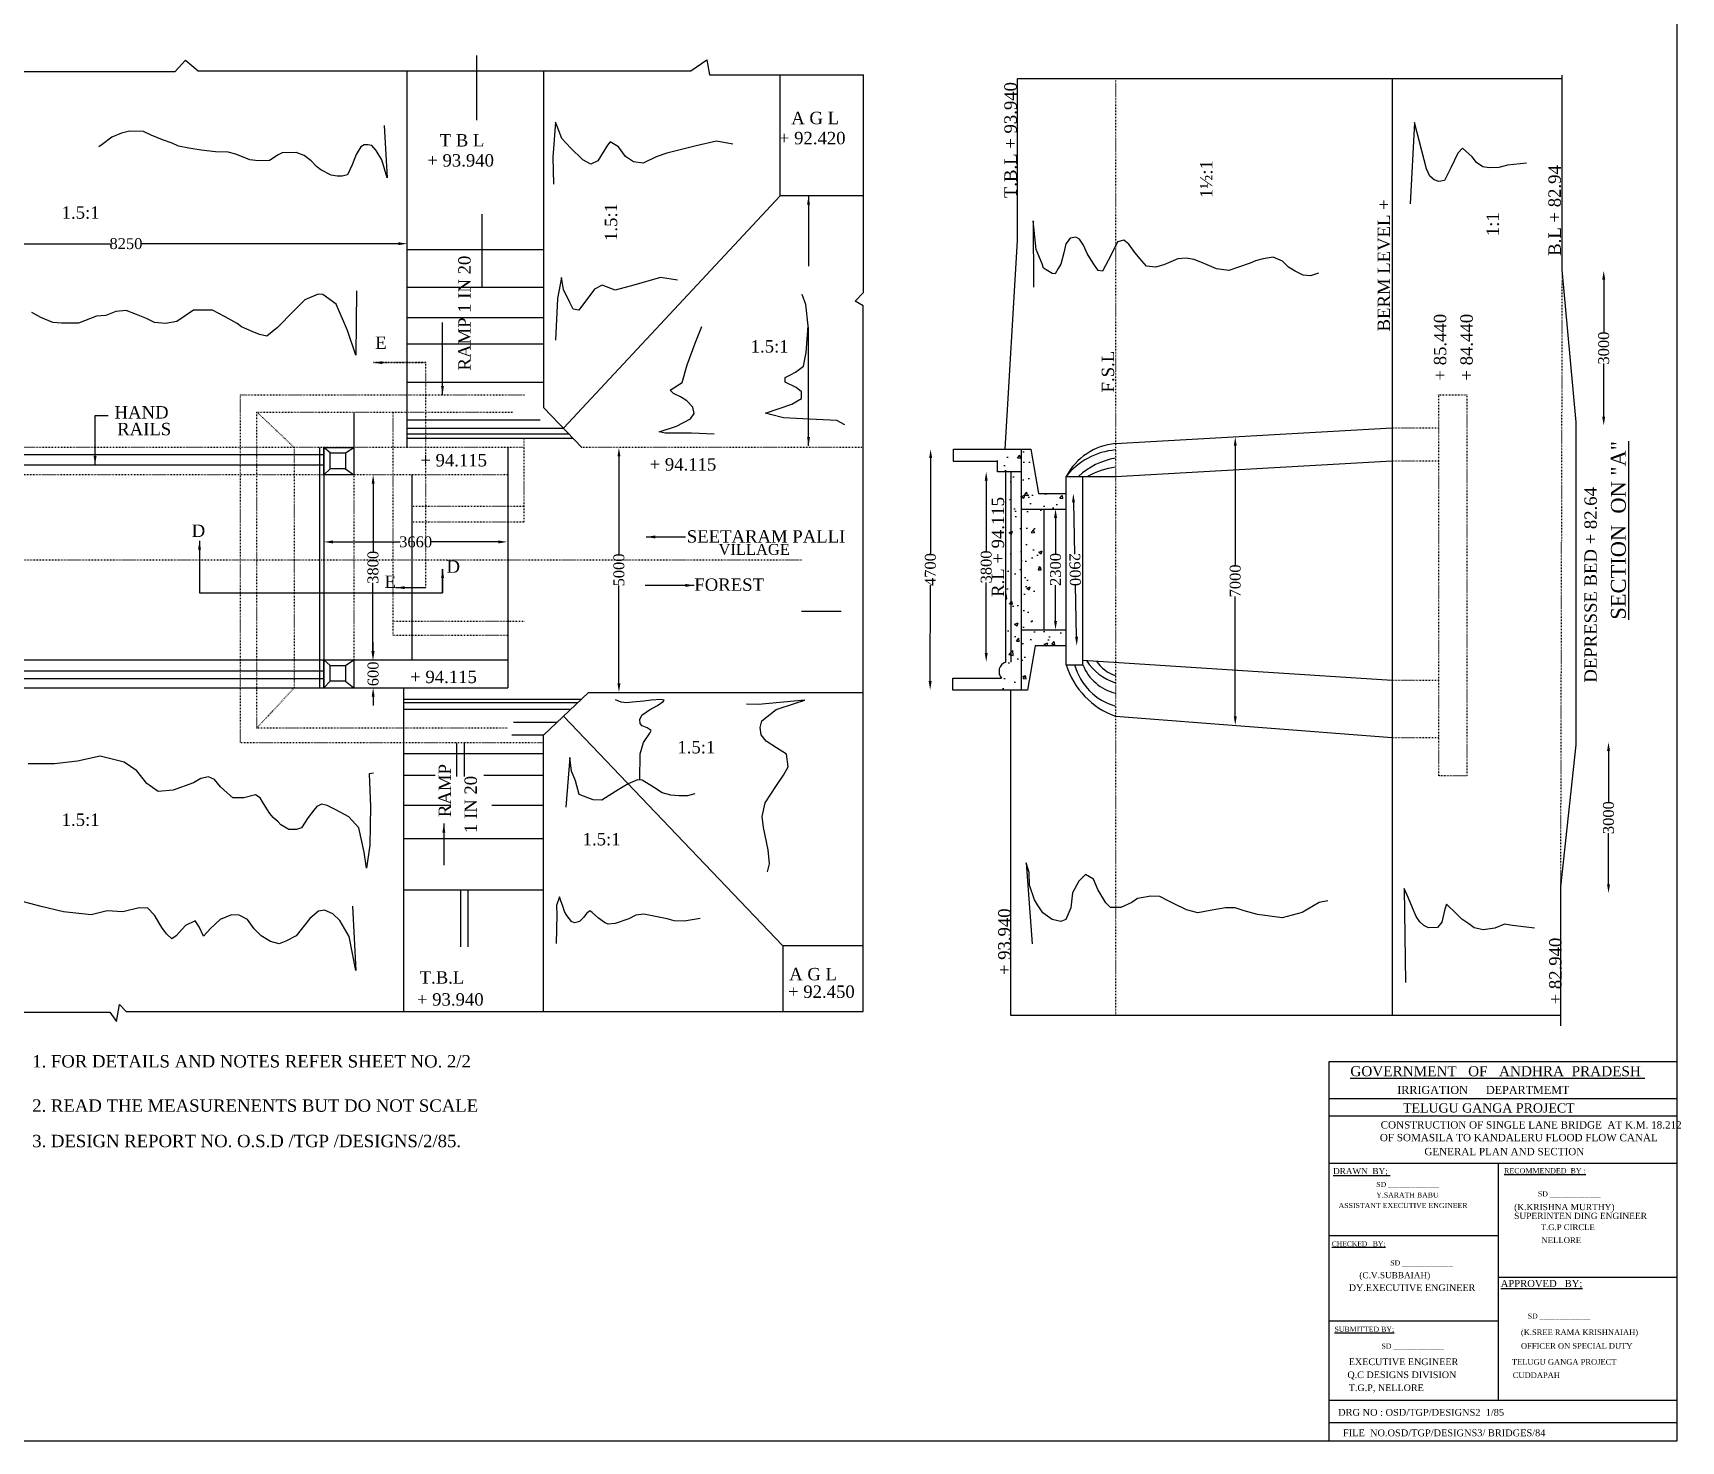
# Model space of a CAD drawing. Header units: millimetres. Extents: x -109570 to 149785, y -246061 to 46759.
# Drawn here: x 45427 to 78688, y 1088 to 29506 of the extents above; entities that cross this region are included whole.
import ezdxf

# ---------------------------------------------------------------- set-up
doc = ezdxf.new("R2010")
doc.units = ezdxf.units.MM
doc.header["$MEASUREMENT"] = 0
doc.header["$PDMODE"] = 33
doc.header["$PDSIZE"] = 500
doc.linetypes.add('ACAD_ISO03W100', pattern=[30, 12, -18])
for name, color, linetype in [('DIM', 5, 'Continuous'), ('DOT LINE', 3, 'ACAD_ISO03W100'), ('DWG. LINE', 1, 'Continuous'), ('HATCH', 2, 'Continuous'), ('TEXT', 7, 'Continuous'), ('TITLE', 7, 'Continuous')]:
    doc.layers.add(name, color=color, linetype=linetype)
doc.styles.get("Standard").update_dxf_attribs({"font": 'TIMES.TTF', "height": 220})
doc.dimstyles.get("Standard").update_dxf_attribs({"dimtxt": 220, "dimasz": 180, "dimexe": 0.18, "dimexo": 0.0625, "dimgap": 0.09, "dimtad": 0, "dimdec": 0, "dimzin": 0, "dimdsep": 46, "dimtxsty": 'Standard', "dimcen": 0.09, "dimse1": 1, "dimse2": 1, "dimclrd": 5, "dimclre": 5, "dimclrt": 4, "dimadec": 0, "dimazin": 0, "dimtfac": 1, "dimtdec": 0, "dimtofl": 0, "dimtmove": 0, "dimatfit": 3, "dimfxl": 1, "dimtolj": 1, "dimtzin": 0, "dimarcsym": 0})
pattern_1 = [(50, (0, 0), (717.26, -62.752), [75, -825]), (355, (0, 0), (-138.751, 752.192), [60, -660]), (100.4514, (59.8, -5.2), (578.5094, 689.4395), [63.74, -701.142]), (46.1842, (0, 200), (1067.241, -165.519), [112.5, -1237.5]), (96.6356, (88.9, 186.2), (934.663, 974.118), [95.61, -1051.713]), (351.1842, (0, 200), (934.662, 974.119), [90, -990]), (21, (100, 150), (596.907, -402.619), [75, -825]), (326, (100, 150), (243.315, 725.15), [60, -660]), (71.4514, (149.74, 116.45), (840.2226, 322.5305), [63.74, -701.142]), (37.5, (0, 0), (12.1599, 332.8939), [0, -652, 0, -670, 0, -662.5]), (7.5, (0, 0), (263.0695, 394.4117), [0, -382, 0, -637, 0, -252.5]), (327.5, (-223, 0), (533.8224, -22.5549), [0, -250, 0, -780, 0, -1035]), (317.5, (-323, 0), (583.1862, 100.105), [0, -325, 0, -518, 0, -735])]

# ---------------------------------------------------------------- blocks, each defined once
blk = doc.blocks.new('*D79')
at = {"layer": 'Defpoints', "color": 0}
for p in [(41626, 25215), (52979, 25253), (52979, 25137)]:
    blk.add_point(p, dxfattribs=at)
at = {"layer": 'DIM', "color": 5, "lineweight": -2}
for p, q in [((41806, 25253), (46993, 25253)), ((52799, 25253), (47612, 25253))]:
    blk.add_line(p, q, dxfattribs=at)
at = {"layer": 'DIM', "color": 5}
for points in [[(41806, 25283), (41806, 25223), (41626, 25253)], [(52799, 25283), (52799, 25223), (52979, 25253)]]:
    blk.add_solid(points, dxfattribs=at)
at = {"layer": 'DIM', "color": 4, "insert": (47303, 25253), "char_height": 220, "attachment_point": 5}
blk.add_mtext('\\A1;8250', dxfattribs=at)
blk = doc.blocks.new('*D83')
at = {"layer": 'Defpoints', "color": 0}
for p in [(52270, 16851), (52292, 16851), (52275, 16291)]:
    blk.add_point(p, dxfattribs=at)
at = {"layer": 'DIM', "color": 5, "lineweight": -2}
for p, q in [((52292, 17031), (52292, 17211)), ((52292, 16111), (52292, 15931))]:
    blk.add_line(p, q, dxfattribs=at)
at = {"layer": 'DIM', "color": 5}
for points in [[(52262, 17031), (52322, 17031), (52292, 16851)], [(52262, 16111), (52322, 16111), (52292, 16291)]]:
    blk.add_solid(points, dxfattribs=at)
at = {"layer": 'DIM', "color": 4, "insert": (52292, 16571), "char_height": 220, "attachment_point": 5, "rotation": 90}
blk.add_mtext('\\A1;600', dxfattribs=at)
blk = doc.blocks.new('*D84')
at = {"layer": 'Defpoints', "color": 0}
for p in [(52292, 20590), (52298, 20590), (52292, 16851)]:
    blk.add_point(p, dxfattribs=at)
at = {"layer": 'DIM', "color": 5, "lineweight": -2}
for p, q in [((52292, 20410), (52290, 19033)), ((52287, 17031), (52289, 18408))]:
    blk.add_line(p, q, dxfattribs=at)
at = {"layer": 'DIM', "color": 5}
for points in [[(52262, 20410), (52322, 20410), (52292, 20590)], [(52257, 17031), (52317, 17031), (52287, 16851)]]:
    blk.add_solid(points, dxfattribs=at)
at = {"layer": 'DIM', "color": 4, "insert": (52290, 18721), "char_height": 220, "attachment_point": 5, "rotation": 89.9121}
blk.add_mtext('\\A1;3800', dxfattribs=at)
blk = doc.blocks.new('*D85')
at = {"layer": 'Defpoints', "color": 0}
for p in [(51300, 19234), (54999, 19234), (54999, 19234)]:
    blk.add_point(p, dxfattribs=at)
at = {"layer": 'DIM', "color": 5, "lineweight": -2}
for p, q in [((51480, 19234), (52837, 19234)), ((54819, 19234), (53462, 19234))]:
    blk.add_line(p, q, dxfattribs=at)
at = {"layer": 'DIM', "color": 5}
for points in [[(51480, 19264), (51480, 19204), (51300, 19234)], [(54819, 19264), (54819, 19204), (54999, 19234)]]:
    blk.add_solid(points, dxfattribs=at)
at = {"layer": 'DIM', "color": 4, "insert": (53150, 19234), "char_height": 220, "attachment_point": 5}
blk.add_mtext('\\A1;3660', dxfattribs=at)
blk = doc.blocks.new('*D86')
at = {"layer": 'Defpoints', "color": 0}
for p in [(57253, 21139), (57253, 21139), (57240, 16197)]:
    blk.add_point(p, dxfattribs=at)
at = {"layer": 'DIM', "color": 5, "lineweight": -2}
for p, q in [((57253, 20959), (57253, 18979)), ((57253, 16377), (57253, 18357))]:
    blk.add_line(p, q, dxfattribs=at)
at = {"layer": 'DIM', "color": 5}
for points in [[(57223, 20959), (57283, 20959), (57253, 21139)], [(57223, 16377), (57283, 16377), (57253, 16197)]]:
    blk.add_solid(points, dxfattribs=at)
at = {"layer": 'DIM', "color": 4, "insert": (57253, 18668), "char_height": 220, "attachment_point": 5, "rotation": 90}
blk.add_mtext('\\A1;5000', dxfattribs=at)
blk = doc.blocks.new('*D87')
at = {"layer": 'Defpoints', "color": 0}
for p in [(63543, 21106), (64003, 21105), (63993, 16245)]:
    blk.add_point(p, dxfattribs=at)
at = {"layer": 'DIM', "color": 5, "lineweight": -2}
for p, q in [((63543, 20926), (63539, 18992)), ((63534, 16426), (63538, 18359))]:
    blk.add_line(p, q, dxfattribs=at)
at = {"layer": 'DIM', "color": 5}
for points in [[(63513, 20926), (63573, 20926), (63543, 21106)], [(63504, 16426), (63564, 16426), (63533, 16246)]]:
    blk.add_solid(points, dxfattribs=at)
at = {"layer": 'DIM', "color": 4, "insert": (63538, 18676), "char_height": 220, "attachment_point": 5, "rotation": 89.8835}
blk.add_mtext('\\A1;4700', dxfattribs=at)
blk = doc.blocks.new('*D88')
at = {"layer": 'Defpoints', "color": 0}
for p in [(64894, 20649), (64665, 16809), (64779, 16809)]:
    blk.add_point(p, dxfattribs=at)
at = {"layer": 'DIM', "color": 5, "lineweight": -2}
for p, q in [((64665, 20469), (64665, 19042)), ((64665, 16989), (64665, 18417))]:
    blk.add_line(p, q, dxfattribs=at)
at = {"layer": 'DIM', "color": 5}
for points in [[(64635, 20469), (64695, 20469), (64665, 20649)], [(64635, 16989), (64695, 16989), (64665, 16809)]]:
    blk.add_solid(points, dxfattribs=at)
at = {"layer": 'DIM', "color": 4, "insert": (64665, 18729), "char_height": 220, "attachment_point": 5, "rotation": 90}
blk.add_mtext('\\A1;3800', dxfattribs=at)
blk = doc.blocks.new('*D89')
at = {"layer": 'Defpoints', "color": 0}
for p in [(66044, 19898), (66064, 17459), (66064, 17459)]:
    blk.add_point(p, dxfattribs=at)
at = {"layer": 'DIM', "color": 5, "lineweight": -2}
for p, q in [((66064, 19718), (66064, 18994)), ((66064, 17639), (66064, 18363))]:
    blk.add_line(p, q, dxfattribs=at)
at = {"layer": 'DIM', "color": 5}
for points in [[(66034, 19718), (66094, 19718), (66064, 19898)], [(66034, 17639), (66094, 17639), (66064, 17459)]]:
    blk.add_solid(points, dxfattribs=at)
at = {"layer": 'DIM', "color": 4, "insert": (66064, 18678), "char_height": 220, "attachment_point": 5, "rotation": 90}
blk.add_mtext('\\A1;2300', dxfattribs=at)
blk = doc.blocks.new('*D90')
at = {"layer": 'Defpoints', "color": 0}
for p in [(66404, 20210), (66422, 20211), (66475, 17138)]:
    blk.add_point(p, dxfattribs=at)
at = {"layer": 'DIM', "color": 5, "lineweight": -2}
for p, q in [((66426, 20031), (66450, 18990)), ((66488, 17319), (66464, 18359))]:
    blk.add_line(p, q, dxfattribs=at)
at = {"layer": 'DIM', "color": 5}
for points in [[(66456, 20031), (66396, 20030), (66422, 20211)], [(66518, 17319), (66458, 17318), (66493, 17139)]]:
    blk.add_solid(points, dxfattribs=at)
at = {"layer": 'DIM', "color": 4, "insert": (66457, 18675), "char_height": 220, "attachment_point": 5, "rotation": 271.3242}
blk.add_mtext('\\A1;2900', dxfattribs=at)
blk = doc.blocks.new('*D91')
at = {"layer": 'Defpoints', "color": 0}
for p in [(69691, 21358), (69726, 21358), (69629, 15535)]:
    blk.add_point(p, dxfattribs=at)
at = {"layer": 'DIM', "color": 5, "lineweight": -2}
for p, q in [((69691, 21178), (69691, 18760)), ((69691, 15715), (69691, 18134))]:
    blk.add_line(p, q, dxfattribs=at)
at = {"layer": 'DIM', "color": 5}
for points in [[(69661, 21178), (69721, 21178), (69691, 21358)], [(69661, 15715), (69721, 15715), (69691, 15535)]]:
    blk.add_solid(points, dxfattribs=at)
at = {"layer": 'DIM', "color": 4, "insert": (69691, 18447), "char_height": 220, "attachment_point": 5, "rotation": 90}
blk.add_mtext('\\A1;7000', dxfattribs=at)
blk = doc.blocks.new('*D92')
at = {"layer": 'Defpoints', "color": 0}
for p in [(77224, 15193), (77236, 15193), (77236, 12144)]:
    blk.add_point(p, dxfattribs=at)
at = {"layer": 'DIM', "color": 5, "lineweight": -2}
for p, q in [((77224, 15013), (77224, 13981)), ((77224, 12324), (77224, 13356))]:
    blk.add_line(p, q, dxfattribs=at)
at = {"layer": 'DIM', "color": 5}
for points in [[(77194, 15013), (77254, 15013), (77224, 15193)], [(77194, 12324), (77254, 12324), (77224, 12144)]]:
    blk.add_solid(points, dxfattribs=at)
at = {"layer": 'DIM', "color": 4, "insert": (77224, 13669), "char_height": 220, "attachment_point": 5, "rotation": 90}
blk.add_mtext('\\A1;3000', dxfattribs=at)
blk = doc.blocks.new('*D93')
at = {"layer": 'Defpoints', "color": 0}
for p in [(77127, 24710), (77255, 24710), (77255, 21583)]:
    blk.add_point(p, dxfattribs=at)
at = {"layer": 'DIM', "color": 5, "lineweight": -2}
for p, q in [((77127, 24530), (77127, 23459)), ((77127, 21763), (77127, 22834))]:
    blk.add_line(p, q, dxfattribs=at)
at = {"layer": 'DIM', "color": 5}
for points in [[(77097, 24530), (77157, 24530), (77127, 24710)], [(77097, 21763), (77157, 21763), (77127, 21583)]]:
    blk.add_solid(points, dxfattribs=at)
at = {"layer": 'DIM', "color": 4, "insert": (77127, 23146), "char_height": 220, "attachment_point": 5, "rotation": 90}
blk.add_mtext('\\A1;3000', dxfattribs=at)

msp = doc.modelspace()

# ---------------------------------------------------------------- hatches: boundary and pattern name
at = {"layer": 'HATCH'}
h = msp.add_hatch(dxfattribs=at)
h.set_pattern_fill('AR-CONC', color=256, scale=100, style=0)
h.set_pattern_definition(pattern_1)
h.paths.add_polyline_path([(65371.9, 20649.1), (65057.6, 20649.1), (65057.6, 16809.4, 0.5379846), (64975.3, 16486.2), (64975.3, 16245.1), (65371.9, 16245.1)])
h.paths.add_polyline_path([(65371.9, 21104.6), (64893.5, 21104.6), (64893.5, 20649.1), (65371.9, 20649.1)])
h = msp.add_hatch(dxfattribs=at)
h.set_pattern_fill('AR-CONC', color=256, scale=100, style=0)
h.set_pattern_definition(pattern_1)
h.paths.add_polyline_path([(65371.9, 17458.8), (65371.9, 16245.1), (65496.4, 16245.1), (65650, 17138.1), (66279, 17138.1), (66279, 17458.8)])
h.paths.add_polyline_path([(65371.9, 17458.8), (65825.4, 17458.8), (65825.4, 19898), (65371.9, 19898)])
h.paths.add_polyline_path([(65718.9, 20210.1), (65565.2, 21104.6), (65371.9, 21104.6), (65371.9, 19898), (66279, 19898), (66279, 20210.1)])

# ---------------------------------------------------------------- linework, layer by layer
at = {"layer": 'DOT LINE'}
for points in [[(67272.8, 28586), (67272.8, 9682.3)], [(76260.8, 12270.6), (76292.4, 24680.9)], [(52746.8, 18310.9), (53355.6, 18310.9), (53355.6, 22852.4), (52299.8, 22852.4)], [(55731.2, 15176.2), (49614.3, 15176.2), (49614.3, 22204.3), (55357.8, 22204.3)], [(54995.5, 15478.2), (49946.3, 15478.2), (49946.3, 21854.8), (55110.6, 21854.8)], [(49946.3, 21854.8), (50701.5, 21139.1), (50701.5, 16290.6)], [(52690.1, 21854.8), (52690.1, 17351.1)], [(53071.3, 19641.2), (55338, 19641.2), (55338, 21327.6)], [(72856.1, 21534.3), (73798.3, 21534.3)], [(55338, 21139.1), (26306, 21139.1)], [(62182.5, 21139.1), (56504.8, 21139.1)], [(72856.1, 20873.8), (73798.3, 20873.8)], [(55011.4, 20589.8), (26306, 20589.8)], [(51904.3, 20589.8), (51904.3, 16851.4)], [(53071.3, 19958.6), (55338, 19958.6)], [(60946.2, 18866.7), (10375.6, 18866.7)], [(52690.1, 17636.8), (55359, 17636.8)], [(52690.1, 17351.1), (55011.4, 17351.1)], [(72856.1, 16446.3), (73798.3, 16446.3)], [(50701.5, 16290.6), (49946.3, 15478.2)], [(72856.1, 15289.8), (73798.3, 15289.8)]]:
    msp.add_lwpolyline(points, dxfattribs=at)
msp.add_lwpolyline([(74367.5, 14512.3), (73798.3, 14512.3), (73798.3, 22205.5), (74367.5, 22205.5)], close=True, dxfattribs=at)
at = {"layer": 'DWG. LINE'}
for p, q in [((51904.3, 21854.8), (51904.3, 20589.8)), ((51300.2, 21139.1), (51904.3, 21139.1)), ((51300.2, 20589.8), (51300.2, 21139.1)), ((64003.3, 20859.4), (64003.3, 21104.6)), ((64003.3, 21104.6), (65565.2, 21104.6)), ((65565.2, 21104.6), (65718.9, 20210.1)), ((64893.5, 20859.4), (64003.3, 20859.4)), ((64893.5, 20649.1), (64893.5, 20876.9)), ((51904.3, 20589.8), (51300.2, 20589.8)), ((65718.9, 20210.1), (66279, 20210.1)), ((51300.2, 16851.4), (51904.3, 16851.4)), ((51300.2, 16302.1), (51300.2, 16851.4))]:
    msp.add_line(p, q, dxfattribs=at)
for points in [[(32637.7, 28761.8), (40481.1, 28761.8), (40671, 28952.2), (40799.6, 28729.3), (48298.7, 28729.3), (48508.4, 28959), (48758.7, 28742.8), (58702.2, 28742.8), (59026.9, 28965.6), (59081, 28661.6), (62186.1, 28661.6)], [(54385.8, 27747), (54385.8, 29049.6)], [(32768.3, 9743.2), (46977.7, 9743.2), (47112.1, 9555.9), (47170.1, 9894.9), (47310.8, 9758.4), (62182.5, 9758.4), (62182.5, 23998.2), (62020.9, 24092.6), (62186.1, 24271.3), (62186.1, 28661.6)], [(52979.1, 21139.1), (52979.1, 28742.8)], [(56504.8, 21139.1), (55739.7, 21942.2), (55739.7, 28742.8)], [(62186.1, 26219.1), (60508.3, 26219.1), (60508.3, 28661.6)], [(76260.8, 9467.2), (76260.8, 12270.6), (76573.8, 15139.6), (76573.8, 21649.4), (76288.4, 24724.6), (76288.4, 28656.6)], [(65049.6, 21104.6), (65296.1, 25319.4), (65296.1, 28586), (76288.4, 28586)], [(72856.1, 28586), (72856.1, 9682.3)], [(60508.3, 26219.1), (56133.7, 21528.6)], [(54489.6, 24375), (54489.6, 25850.4)], [(52979.1, 25137.5), (55739.7, 25137.5)], [(52979.1, 24375), (55739.7, 24375)], [(52979.1, 23765), (55739.7, 23765)], [(52979.1, 23231.3), (55739.7, 23231.3)], [(52979.1, 22456.1), (55739.7, 22456.1)], [(52979.1, 21695.5), (55660.7, 21695.5)], [(52979.1, 21528.6), (56133.7, 21528.6)], [(52979.1, 21416), (56240.9, 21416)], [(52979.1, 21327.6), (56325.2, 21327.6)], [(67272.8, 21220.5), (72856.1, 21534.3)], [(33453.4, 20998.3), (51300.2, 20998.3)], [(51211.1, 21139.1), (51211.1, 16290.6)], [(51300.2, 21139.1), (51300.2, 16290.6)], [(51424.7, 21029.8), (51300.2, 21139.1)], [(51734.7, 21029.8), (51904.3, 21139.1)], [(55011.4, 21139.1), (55011.4, 16290.6)], [(65371.9, 21104.6), (65371.9, 16245.1)], [(33453.4, 20787.5), (51300.2, 20787.5)], [(51424.7, 20709.3), (51300.2, 20589.8)], [(51734.7, 20709.3), (51904.3, 20589.8)], [(65371.9, 20649.1), (64893.5, 20649.1)], [(65057.6, 16809.4), (65057.6, 20649.1)], [(65168.9, 16809.4), (65168.9, 20649.1)], [(67272.8, 20556.5), (72856.1, 20873.8)], [(53071.3, 20589.8), (53071.3, 16851.4)], [(66279, 16751.6), (66279, 20556.5), (67272.8, 20556.5)], [(66279, 16751.6), (66616.6, 16751.6), (66616.6, 20556.5)], [(65371.9, 19898), (66279, 19898)], [(65825.4, 19898), (65825.4, 17458.8)], [(48788.3, 19259), (48788.3, 18209.5), (53694, 18209.5), (53694, 18687.4)], [(60937.8, 17835.4), (61737.9, 17835.4)], [(65371.9, 17458.8), (66279, 17458.8)], [(66279, 17138.1), (65650, 17138.1), (65496.4, 16245.1), (63993.5, 16245.1)], [(33565.5, 16851.4), (55011.4, 16851.4)], [(51424.7, 16742.2), (51300.2, 16851.4)], [(51734.7, 16742.2), (51904.3, 16851.4)], [(51904.3, 16851.4), (51904.3, 16290.6)], [(66616.6, 16845.8), (72856.1, 16446.3)], [(33565.5, 16629.4), (51300.2, 16629.4)], [(33565.5, 16477.5), (51300.2, 16477.5)], [(51424.7, 16421.6), (51300.2, 16290.6)], [(51734.7, 16421.6), (51904.3, 16290.6)], [(63993.5, 16245.1), (63993.5, 16486.2), (64975.3, 16486.2)], [(33565.5, 16290.6), (55011.4, 16290.6)], [(52904.4, 16290.6), (52904.4, 9758.4)], [(52904.4, 16060.3), (56496.8, 16060.3)], [(52904.4, 15992), (56424.9, 15992)], [(55731.2, 9758.4), (55731.2, 15332.9), (56640.7, 16197.1), (62182.5, 16197.1)], [(65158.3, 16245.1), (65158.3, 9682.3)], [(52904.4, 15855.4), (56281.1, 15855.4)], [(60558.6, 11084.6), (56135, 15716.6)], [(67272.8, 15714.7), (72856.1, 15289.8)], [(55731.2, 15332.9), (55089.3, 15332.9)], [(56001.6, 15589.8), (55127, 15589.8)], [(53974.4, 15176.2), (53974.4, 14502)], [(54126.7, 15176.2), (54126.7, 14502)], [(52904.4, 14966.8), (55731.2, 14966.8)], [(52904.4, 14529.9), (53543.3, 14529.9)], [(54523.3, 14529.9), (55731.2, 14529.9)], [(52904.4, 13921.4), (53858.3, 13921.4)], [(54689.6, 13921.4), (55731.2, 13921.4)], [(52904.4, 13250.4), (55731.2, 13250.4)], [(52904.4, 12215.6), (55731.2, 12215.6)], [(54052.4, 12215.6), (54052.4, 11060.2)], [(54203.5, 12215.6), (54203.5, 11060.2)], [(62182.5, 11084.6), (60558.6, 11084.6), (60558.6, 9758.4)], [(65158.3, 9682.3), (76260.8, 9682.3)]]:
    msp.add_lwpolyline(points, dxfattribs=at)
for points in [[(51424.7, 21029.8), (51734.7, 21029.8), (51734.7, 20709.3), (51424.7, 20709.3)], [(51424.7, 16742.2), (51734.7, 16742.2), (51734.7, 16421.6), (51424.7, 16421.6)]]:
    msp.add_lwpolyline(points, close=True, dxfattribs=at)
for centre, radius, start, end in [((67395.5, 19961.2), 1265.2, 95.56082, 151.93329), ((67389.4, 19680.2), 1414.5, 94.72524, 141.72006), ((67504.8, 19512.9), 1429.3, 99.34174, 133.10054), ((67524.3, 19040.9), 1722.1, 98.39513, 118.34379), ((65123.2, 16620.6), 199.9, 109.1603, 222.27857), ((67831.4, 17244.7), 1628.8, 197.62395, 249.946), ((67602.6, 17071.7), 1198.3, 195.49215, 254.02826), ((67489.7, 17097), 938.9, 201.5869, 256.64962), ((67591.6, 17404.1), 1063.5, 211.95614, 252.56089), ((67494.1, 17226.5), 723.7, 213.37812, 252.19682)]:
    msp.add_arc(centre, radius, start, end, dxfattribs=at)
at = {"layer": 'HATCH'}
for points in [[(52514, 27635.3), (52578.5, 26583.3), (52466.7, 26948.3), (52354.9, 27137.2), (52264.6, 27231.7), (52187.3, 27248.8), (52109.9, 27248.8), (52041.1, 27205.9), (51950.8, 27051.3), (51869.1, 26845.2), (51774.6, 26643.4), (51667.1, 26613.3), (51568.2, 26613.3), (51443.5, 26639.1), (51237.2, 26742.2), (51146.9, 26810.9), (51043.7, 26926.8), (50897.6, 27034.2), (50790.1, 27072.8), (50738.5, 27094.3), (50454.8, 27085.7), (50377.4, 27047), (50199, 26935.4), (49975.4, 26922.5), (49803.5, 26948.3), (49524, 27059.9), (49365, 27102.9), (49111.3, 27107.2), (48823.3, 27141.5), (48569.6, 27184.4), (48363.3, 27223.1), (48238.6, 27283.2), (48040.9, 27351.9), (47815, 27446.4), (47655.9, 27515.1), (47372.2, 27523.7), (47213.1, 27480.7), (47015.4, 27403.4), (46821.9, 27253.1), (46753.1, 27210.2)], [(59551.5, 27264.4), (59218.8, 27319.1), (58810.2, 27230.8), (58216.3, 27083.5), (58001.5, 27003.6), (57744.6, 26877.4), (57546.6, 26902.6), (57386.6, 27016.2), (57243.4, 27205.5), (57074.9, 27310.7), (57018.7, 27238.9), (56825, 26923.3), (56686, 26856), (56521.7, 26944.4), (56277.4, 27188.4), (56100.5, 27373.5), (56012.1, 27604.9), (55974.2, 27705.8), (55919.4, 26999.1), (55932, 26452.1)], [(75572, 26875.3), (75186.3, 26840.3), (75007.1, 26789.7), (74816.2, 26785.8), (74687.6, 26801.4), (74562.9, 26894.8), (74473.3, 27003.7), (74274.6, 27178.8), (74185, 27077.7), (74040.8, 26781.9), (73916.1, 26528.9), (73799.3, 26509.5), (73705.8, 26540.6), (73620, 26614.6), (73553.8, 26766.3), (73311.3, 27701.3), (73217.8, 26055.1)], [(71373.4, 24658.9), (71211.8, 24602.2), (71063.3, 24619.6), (70901.8, 24698.1), (70766.4, 24781), (70644.1, 24898.8), (70456.4, 24981.6), (70251.1, 24946.7), (70102.7, 24907.5), (69989.1, 24859.5), (69757.7, 24781), (69559.2, 24715.1), (69314.6, 24745.6), (69078.8, 24846), (68860.5, 24933.2), (68703.3, 24959.4), (68533, 24946.3), (68249.2, 24828.5), (68078.9, 24780.5), (67899.8, 24798), (67803.8, 24907), (67664, 25072.8), (67546.1, 25242.9), (67445.7, 25321.4), (67314.6, 25293.4), (67177.3, 25012.2), (67009, 24700.1), (66923.2, 24710.3), (66820.2, 24857.8), (66703.5, 25053.3), (66631.3, 25221.4), (66545.5, 25344.8), (66473.4, 25382.6), (66356.7, 25365.4), (66274.2, 25248.8), (66229.6, 25070.5), (66171.2, 24840.7), (66116.3, 24751.5), (66057.9, 24645.2), (65996.1, 24652), (65824.4, 24761.8), (65797, 24847.5), (65673.3, 25139), (65611.5, 25711.8), (65618.4, 24374.2)], [(51957.6, 24304.7), (51940.9, 23001.9), (51777.3, 23504.3), (51547, 24031), (51274.2, 24230.8), (51183.3, 24236.8), (50910.6, 24121.8), (50692.4, 23897.8), (50365.1, 23558.8), (50146.9, 23389.3), (50001.5, 23419.6), (49850, 23480.1), (49637.8, 23577), (49546.9, 23643.5), (49304.5, 23776.7), (49047.9, 23909.5), (48666.1, 23909.5), (48332.8, 23685.5), (48102.5, 23643.1), (47878.2, 23661.3), (47720.6, 23740), (47514.6, 23824.8), (47308.5, 23903.5), (47102.4, 23885.3), (46896.4, 23806.6), (46708.5, 23788.4), (46348.1, 23649.2), (46002.7, 23649.2), (45826.9, 23661.3), (45584.5, 23764.2), (45402.7, 23861.1)], [(58436.1, 24518.2), (58088.8, 24573.8), (57550.8, 24416.7), (57178.4, 24317.5), (56913.5, 24416.7), (56756.3, 24334), (56441.8, 23912.4), (56325.9, 23929), (56259.7, 24069.5), (56135.5, 24325.8), (56094.1, 24573.8), (56094.6, 24571.1), (56011.4, 24143.9), (55970, 23308.9)], [(61814, 21599.5), (61647.1, 21685.1), (60961.2, 21716.7), (60573.1, 21739.2), (60311.4, 21806.8), (60207.6, 21829.4), (60740.1, 22014.1), (60934.1, 22126.8), (60938.6, 22262), (60830.3, 22347.7), (60604.7, 22455.8), (60604.7, 22550.5), (60717.5, 22604.6), (60816.8, 22658.6), (60975.1, 22778.6), (61029.2, 23058.1), (61074.3, 23594.4), (61024.7, 24022.6), (60952.5, 24229.9)], [(59171.9, 21406.9), (58718.5, 21429.8), (58184.9, 21429.8), (58064.3, 21452.7), (58414.4, 21573.1), (58695.6, 21716.4), (58770.2, 21825.3), (58741.5, 21957.1), (58621, 22083.2), (58494.7, 22163.4), (58357, 22232.2), (58288.1, 22295.3), (58529.2, 22450), (58626.7, 22811.1), (58793.1, 23246.7), (58925.1, 23584.9)], [(57674.5, 14431.3), (57682.9, 14958.5), (57748.2, 15184.6), (57878.7, 15374.1), (57902.3, 15427.6), (57825.2, 15478.9), (57724.5, 15521.7), (57679.6, 15570.9), (57673.1, 15650), (57713.8, 15737.7), (57872.3, 15846.8), (58032.9, 15932.4), (58144.3, 16011.5), (58165.7, 16041.4), (58095, 16054.3), (57904.4, 16039.3), (57756.7, 16022.2), (57527.5, 16000.8), (57403.3, 15985.8), (57296.3, 16000.8), (57182.8, 16045.7)], [(60249.5, 12574.1), (60290.1, 12736.4), (60266.4, 13020.5), (60171.6, 13473.5), (60140.9, 13692.5), (60205.2, 13969.8), (60432, 14321.4), (60574.5, 14525.9), (60665.9, 14691.5), (60632, 14948.5), (60435.7, 15077), (60222.4, 15215.6), (60124.3, 15340.7), (60100.6, 15486.1), (60137.8, 15621.4), (60425.7, 15849.7), (60794.7, 15971.4), (61001.2, 16042.4), (60066.9, 15951.1), (59829.9, 15961.2)], [(52297.1, 14567), (52210.6, 14553), (52242.3, 13897), (52226.4, 13116), (52157.8, 12646.3), (52110.2, 12973.5), (52004.5, 13464.3), (51803.8, 13685.9), (51529, 13833.7), (51365.3, 13912.8), (51249, 13939.2), (51159.2, 13897), (51095.8, 13823.1), (50979.6, 13670.1), (50847.5, 13464.3), (50747.1, 13427.3), (50588.6, 13427.3), (50430.1, 13522.3), (50377.3, 13585.6), (50276.9, 13670.1), (50208.2, 13754.5), (50144.8, 13849.5), (50060.3, 13986.7), (50012.7, 14071.1), (49917.6, 14129.2), (49685.2, 14065.8), (49463.3, 14065.8), (49347.1, 14171.4), (49212.4, 14289.6), (49090.8, 14437.3), (48969.3, 14490.1), (48816.1, 14458.4), (48668.2, 14374), (48256.1, 14226.2), (47954.9, 14199.9), (47722.5, 14358.2), (47521.7, 14611.5), (47268.1, 14790.9), (46782.1, 14907), (46327.7, 14806.7), (45862.8, 14753.9), (45329.2, 14753.9)], [(58783.3, 14147.5), (58638.1, 14110.4), (58459, 14107.3), (58301.5, 14119.7), (58122.3, 14172.1), (57949.4, 14286.3), (57723.9, 14428.2), (57625.1, 14434.4), (57439, 14351.2), (57439, 14351.2), (57239, 14230.7), (57053.7, 14113.5), (56907.4, 14018.7), (56734.5, 14028), (56623.3, 14071.2), (56453.4, 14136), (56376.2, 14410.5), (56292.8, 14604.9), (56261.9, 14885.6), (56181.6, 13879.9)], [(71558.7, 11992.4), (71384.5, 11958.7), (71041.9, 11756.7), (70637.5, 11650.1), (70143.2, 11717.4), (69873.6, 11790.4), (69688.2, 11846.5), (69497.2, 11846.5), (69186.8, 11795.9), (68934, 11751.1), (68703.8, 11807.2), (68445.4, 11936.2), (68338.7, 11992.3), (68170.1, 12076.5), (67990.4, 12087.7), (67720.8, 12037.2), (67602.8, 11958.6), (67602.8, 11958.6), (67383.8, 11857.7), (67170.3, 11857.7), (67080.5, 11947.4), (66917.6, 12222.3), (66827.7, 12429.9), (66670.4, 12519.7), (66670.4, 12519.7), (66535.6, 12390.6), (66406.4, 12149.4), (66370.4, 11846.4), (66269.3, 11610.8), (66173.8, 11571.5), (65994.1, 11616.4), (65904.2, 11683.7), (65808.7, 11751.1), (65702, 11908.2), (65640.2, 12009.1), (65539.1, 12306.5), (65533.5, 12564.6), (65471.7, 12755.3), (65595.3, 11122.7)], [(51875.4, 11882.8), (51941.8, 10587.5), (51809.1, 11270.8), (51620.2, 11592.1), (51477.2, 11729.8), (51308.7, 11801.2), (51191.3, 11780.8), (51017.7, 11632.9), (50736.9, 11286.1), (50527.6, 11179), (50397.6, 11122.7), (50218.9, 11168.6), (50035.1, 11285.9), (49892.2, 11423.6), (49754.3, 11612.3), (49590.9, 11704.1), (49432.7, 11709.2), (49208, 11612.3), (49008.9, 11428.7), (48871, 11275.7), (48784.2, 11464.4), (48697.5, 11586.8), (48503.4, 11495), (48314.5, 11285.9), (48227.7, 11224.7), (48120.5, 11321.6), (48028.6, 11454.2), (47880.6, 11699), (47742.7, 11841.8), (47569.1, 11846.9), (47239.4, 11765.6), (46922.9, 11786), (46601.2, 11709.5), (46044.7, 11765.6), (45595.4, 11872.7), (45135.9, 12000.2)], [(58889.5, 11636.1), (58567.7, 11580), (58364.6, 11586.2), (58224.1, 11623.7), (57752.3, 11723.5), (57596.1, 11701.7), (57452.4, 11623.7), (57176, 11530.1), (57038.5, 11520.7), (56963.5, 11555.1), (56838.6, 11639.3), (56713.6, 11754.8), (56666.7, 11789.1), (56594.9, 11736), (56544.9, 11658), (56454.3, 11573.8), (56354.3, 11548.8), (56298.1, 11570.7), (56201.3, 11695.5), (56157.5, 11773.5), (56120, 11882.7), (56085.7, 11973.2), (56051.3, 12073), (55991.9, 11895.2), (55998.2, 11704.8), (55985.7, 11127.6)], [(75728.4, 11442), (75285.7, 11494.7), (75126.8, 11520.3), (74932, 11438.3), (74691, 11402.5), (74511.5, 11443.5), (74403.8, 11525.4), (74265.4, 11622.7), (74157.7, 11725.1), (73952.6, 11919.7), (73921.9, 11822.4), (73860.4, 11561.2), (73775.7, 11453.8), (73591.1, 11443.5), (73498.8, 11494.7), (73416.8, 11566.4), (73345, 11674), (73268.1, 11848.1), (73186, 12042.7), (73098.9, 12242.4), (73129.7, 10340.2)]]:
    msp.add_lwpolyline(points, dxfattribs=at)
at = {"layer": 'TITLE', "lineweight": 30}
for p, q in [((71584.7, 1087.5), (71584.7, 8747.9)), ((71584.7, 8003.6), (78605.7, 8003.6)), ((71584.7, 7648.1), (78605.7, 7648.1)), ((71584.7, 6695.3), (78605.7, 6695.3)), ((71584.7, 1910.6), (78605.7, 1910.6)), ((71584.7, 1463.9), (78605.7, 1463.9))]:
    msp.add_line(p, q, dxfattribs=at)
at = {"layer": 'TITLE'}
for p, q in [((78605.7, 8747.9), (78605.7, 1087.5)), ((71584.7, 5233), (74999.5, 5233)), ((71584.7, 3510.3), (74999.5, 3510.3)), ((78605.7, 1087.5), (71584.7, 1087.5))]:
    msp.add_line(p, q, dxfattribs=at)
at = {"layer": 'TITLE', "lineweight": 30}
msp.add_lwpolyline([(4960.1, 46759.3), (78605.7, 46759.3), (78605.7, 1087.5), (4960.1, 1087.5)], close=True, dxfattribs=at)
for points in [[(71584.7, 8747.9), (78605.7, 8747.9)], [(74999.5, 6695.3), (74999.5, 1910.6)]]:
    msp.add_lwpolyline(points, dxfattribs=at)
at = {"layer": 'TITLE'}
msp.add_lwpolyline([(74999.5, 4398.1), (78605.7, 4398.1)], dxfattribs=at)

# ---------------------------------------------------------------- texts
at = {"layer": 'TEXT'}
for s, height, p in [('T.B.L + 93.940', 250, (65280.1, 26173.4)), ('1½:1', 250, (69231.5, 26173.4)), ('B.L + 82.94', 250, (76261.8, 25009.4)), ('1.5:1', 250, (57216.6, 25307.1)), ('BERM LEVEL +', 250, (72813.6, 23482.1)), ('1:1', 250, (75012.6, 25405.3)), ('RAMP 1 IN 20', 250, (54260.1, 22692.8)), ('+ 85.440', 250, (73950.1, 22490.9)), ('+ 84.440', 250, (74483.7, 22490.9)), ('F.S.L', 250, (67245.6, 22251.3)), ('%%USECTION  ON "A"', 300, (77572.7, 17664.9)), ('DEPRESSE BED + 82.64', 250, (76987.4, 16393.7)), ('R.L + 94.115', 250, (65025.3, 18123.9)), ('RAMP', 250, (53861.6, 13681.2)), ('1 IN 20', 250, (54386.6, 13357.8)), ('+ 93.940', 250, (65156.8, 10491.6)), ('+ 82.940', 250, (76277, 9900.2))]:
    msp.add_text(s, height=height, rotation=90, dxfattribs=at).set_placement(p)
for s, height, p in [('A G L', 250, (60730.3, 27665.1)), ('T B L', 250, (53634.5, 27215)), ('+ 92.420', 250, (60480.6, 27259.8)), ('+ 93.940', 250, (53384.8, 26809.8)), ('1.5:1', 250, (46006.1, 25757.2)), ('E', 250, (52333.7, 23128.9)), ('1.5:1', 250, (59911.3, 23056.6)), ('HAND', 250, (47072.9, 21724.7)), ('RAILS', 250, (47126.6, 21387.5)), ('+ 94.115', 250, (53243.8, 20757.8)), ('+ 94.115', 250, (57871.8, 20674.2)), ('D', 250, (48630.6, 19334)), ('SEETARAM PALLI', 250, (58623, 19220.6)), ('VILLAGE', 220, (59262.2, 18973.2)), ('D', 250, (53772.4, 18612)), ('E', 250, (52522, 18305.4)), ('FOREST', 250, (58774.8, 18247.8)), ('+ 94.115', 250, (53039.7, 16385.1)), ('1.5:1', 250, (58432, 14966.2)), ('1.5:1', 250, (46006.1, 13503.5)), ('1.5:1', 250, (56520.4, 13109.8)), ('T.B.L', 250, (53230.4, 10319.1)), ('A G L', 250, (60688.8, 10386.1)), ('+ 93.940', 250, (53176.6, 9875.6)), ('+ 92.450', 250, (60665.5, 10031.9)), ('1. FOR DETAILS AND NOTES REFER SHEET NO. 2/2', 250, (45412, 8627.3)), ('2. READ THE MEASURENENTS BUT DO NOT SCALE', 250, (45412, 7733.3)), ('3. DESIGN REPORT NO. O.S.D /TGP /DESIGNS/2/85.', 250, (45412, 7018))]:
    msp.add_text(s, height=height, dxfattribs=at).set_placement(p)
at = {"layer": 'TITLE', "lineweight": 30}
for s, height, p in [('%%UGOVERNMENT   OF   ANDHRA  PRADESH ', 203.132, (72013.3, 8450.1)), ('OF SOMASILA TO KANDALERU FLOOD FLOW CANAL', 148.185, (72608.9, 7138.8)), ('GENERAL PLAN AND SECTION', 148.185, (73508, 6855.6))]:
    msp.add_text(s, height=height, dxfattribs=at).set_placement(p)
at = {"layer": 'TITLE'}
for s, height, p in [('IRRIGATION      DEPARTMEMT ', 161.697, (72960.4, 8093.3)), ('TELUGU GANGA PROJECT', 186.009, (73075.5, 7717.4)), ('CONSTRUCTION OF SINGLE LANE BRIDGE  AT K.M. 18.212', 148.185, (72625.8, 7394.7)), ('%%UDRAWN  BY; ', 122.824, (71665.3, 6474.5)), ('%%URECOMMENDED  BY :', 105.405, (75116, 6489.6)), ('Y.SARATH BABU', 102.89, (72537.4, 6000.4)), ('SD _____________', 102.89, (72537.4, 6214)), ('SD _____________', 102.89, (75800, 6024.4)), ('ASSISTANT EXECUTIVE ENGINEER', 103.306, (71776.8, 5789.2)), ('(K.KRISHNA MURTHY)', 125.764, (75319.7, 5747.8)), ('SUPERINTEN DING ENGINEER', 125.764, (75319.7, 5569.2)), ('T.G.P CIRCLE', 116.781, (75855.2, 5344.7)), ('%%UCHECKED   BY;', 99.205, (71640.4, 5017.8)), ('NELLORE', 116.78, (75869, 5082.9)), ('SD _____________', 102.89, (72819.4, 4631)), ('(C.V.SUBBAIAH)', 123.488, (72195.7, 4373.1)), ('%%UAPPROVED   BY;', 141.72, (75048.4, 4196.2)), ('DY.EXECUTIVE ENGINEER ', 134.747, (71981.6, 4115.3)), ('SD _____________', 102.89, (75594.1, 3558)), ('%%USUBMITTED BY;', 103.306, (71692.5, 3291.9)), ('(K.SREE RAMA KRISHNAIAH)', 113.376, (75456.6, 3226.9)), ('SD _____________', 102.89, (72643.1, 2950.2)), ('OFFICER ON SPECIAL DUTY', 113.376, (75456.6, 2951)), ('EXECUTIVE ENGINEER ', 134.747, (71981.6, 2619.7)), ('TELUGU GANGA PROJECT', 113.376, (75273.3, 2628)), ('Q.C DESIGNS DIVISION', 134.747, (71954, 2357.9)), ('CUDDAPAH', 113.38, (75292.1, 2359.7)), ('T.G.P, NELLORE', 134.747, (71981.6, 2096.1)), ('DRG NO : OSD/TGP/DESIGNS2  1/85', 138.306, (71767.7, 1597.1)), ('FILE  NO.OSD/TGP/DESIGNS3/ BRIDGES/84', 138.306, (71865.4, 1183.8))]:
    msp.add_text(s, height=height, dxfattribs=at).set_placement(p)

# ---------------------------------------------------------------- dimensions: what is measured, and where the dimension line sits
at = {"layer": 'DIM'}
for base, p1, p2, text, picture, middle in [((52979.1, 25252.8), (41626.2, 25215.3), (52979.1, 25137.5), '8250', '*D79', (47302.7, 25252.8)), ((54999.2, 19234), (51300.2, 19234), (54999.2, 19234), '3660', '*D85', (53149.7, 19234))]:
    dim = msp.add_linear_dim(base=base, p1=p1, p2=p2, text=text, dimstyle='Standard', dxfattribs=at)
    dim.commit()
    dim.dimension.update_dxf_attribs({"geometry": picture, "text_midpoint": middle})
for p1, p2, distance, text, picture, middle in [((77254.9, 21583.2), (77254.9, 24709.8), 127.7, '3000', '*D93', (77127.2, 23146.5)), ((63993.5, 16245.1), (64003.3, 21104.6), 460.2, '4700', '*D87', (63538.2, 18675.8)), ((52292.2, 16851.4), (52298, 20589.8), 5.5, '3800', '*D84', (52289.6, 18720.6)), ((66474.8, 17138.1), (66403.8, 20210.1), -17.8, '2900', '*D90', (66457.1, 18674.5))]:
    dim = msp.add_aligned_dim(p1=p1, p2=p2, distance=distance, text=text, dimstyle='Standard', dxfattribs=at)
    dim.commit()
    dim.dimension.update_dxf_attribs({"geometry": picture, "text_midpoint": middle})
for base, p1, p2, text, picture, middle in [((69691.2, 21358.4), (69628.6, 15535.4), (69725.6, 21358.4), '7000', '*D91', (69691.2, 18446.9)), ((57252.9, 21139.1), (57240.3, 16197.1), (57252.9, 21139.1), '5000', '*D86', (57252.9, 18668.1)), ((64664.5, 16809.4), (64893.5, 20649.1), (64779.3, 16809.4), '3800', '*D88', (64664.5, 18729.3)), ((66064, 17458.8), (66043.6, 19898), (66064, 17458.8), '2300', '*D89', (66064, 18678.4)), ((52292.2, 16851.4), (52275.2, 16290.6), (52269.6, 16851.4), '600', '*D83', (52292.2, 16571)), ((77223.6, 15193.1), (77236, 12144.5), (77236, 15193.1), '3000', '*D92', (77223.6, 13668.8))]:
    dim = msp.add_linear_dim(base=base, p1=p1, p2=p2, angle=90, text=text, dimstyle='Standard', dxfattribs=at)
    dim.commit()
    dim.dimension.update_dxf_attribs({"geometry": picture, "text_midpoint": middle})

# ---------------------------------------------------------------- leaders
for points in [[(61079.2, 26219.1), (61079.2, 24801.4)], [(53692.5, 22204.3), (53692.5, 23659.4)], [(61079.4, 21170.3), (61079.4, 23569.3)], [(46680.4, 20787.5), (46680.4, 21785), (46942.9, 21785)], [(57804, 19334.2), (58595.1, 19334.2)], [(52746.8, 18310.9), (53355.6, 18310.9)], [(58774, 18356.9), (57783.3, 18356.9)], [(53719.3, 13549.2), (53719.3, 12713.5)]]:
    msp.add_leader(points, dimstyle='Standard', override={"dimgap": 0.09, "dimtad": 0}, dxfattribs=at)
at = {"layer": 'DOT LINE'}
msp.add_leader([(52299.8, 22852.4), (53355.6, 22852.4)], dimstyle='Standard', override={"dimgap": 0.09, "dimtad": 0}, dxfattribs=at)
at = {"layer": 'DWG. LINE'}
for points in [[(48788.3, 19259), (48788.3, 18209.5)], [(53694, 18687.4), (53694, 18209.5)]]:
    msp.add_leader(points, dimstyle='Standard', override={"dimgap": 0.09, "dimtad": 0}, dxfattribs=at)

doc.saveas('drawing.dxf')
